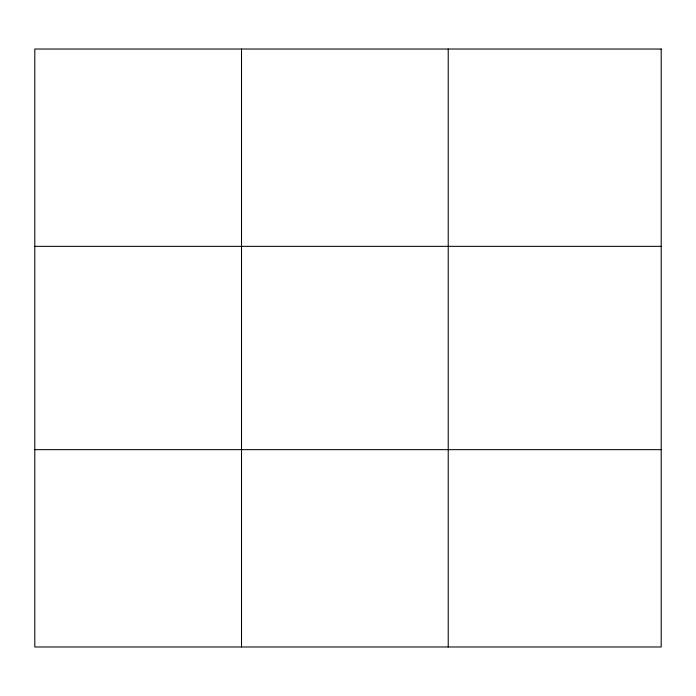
<?xml version="1.0" encoding="UTF-8"?>
<svg xmlns="http://www.w3.org/2000/svg" width="696" height="696" viewBox="0 0 696 696"><rect width="100%" height="100%" fill="white"/><g stroke="black" fill="none" stroke-linecap="round" stroke-linejoin="round"><path stroke-width="1.04" d="M241.512 646.976L241.512 49.025M448.224 646.976L448.224 49.025M34.8 246.349L661.2 246.349M34.8 449.651L661.2 449.651M661.2 49.025L661.2 646.976L34.8 646.976L34.8 49.025L661.2 49.025"/></g></svg>
